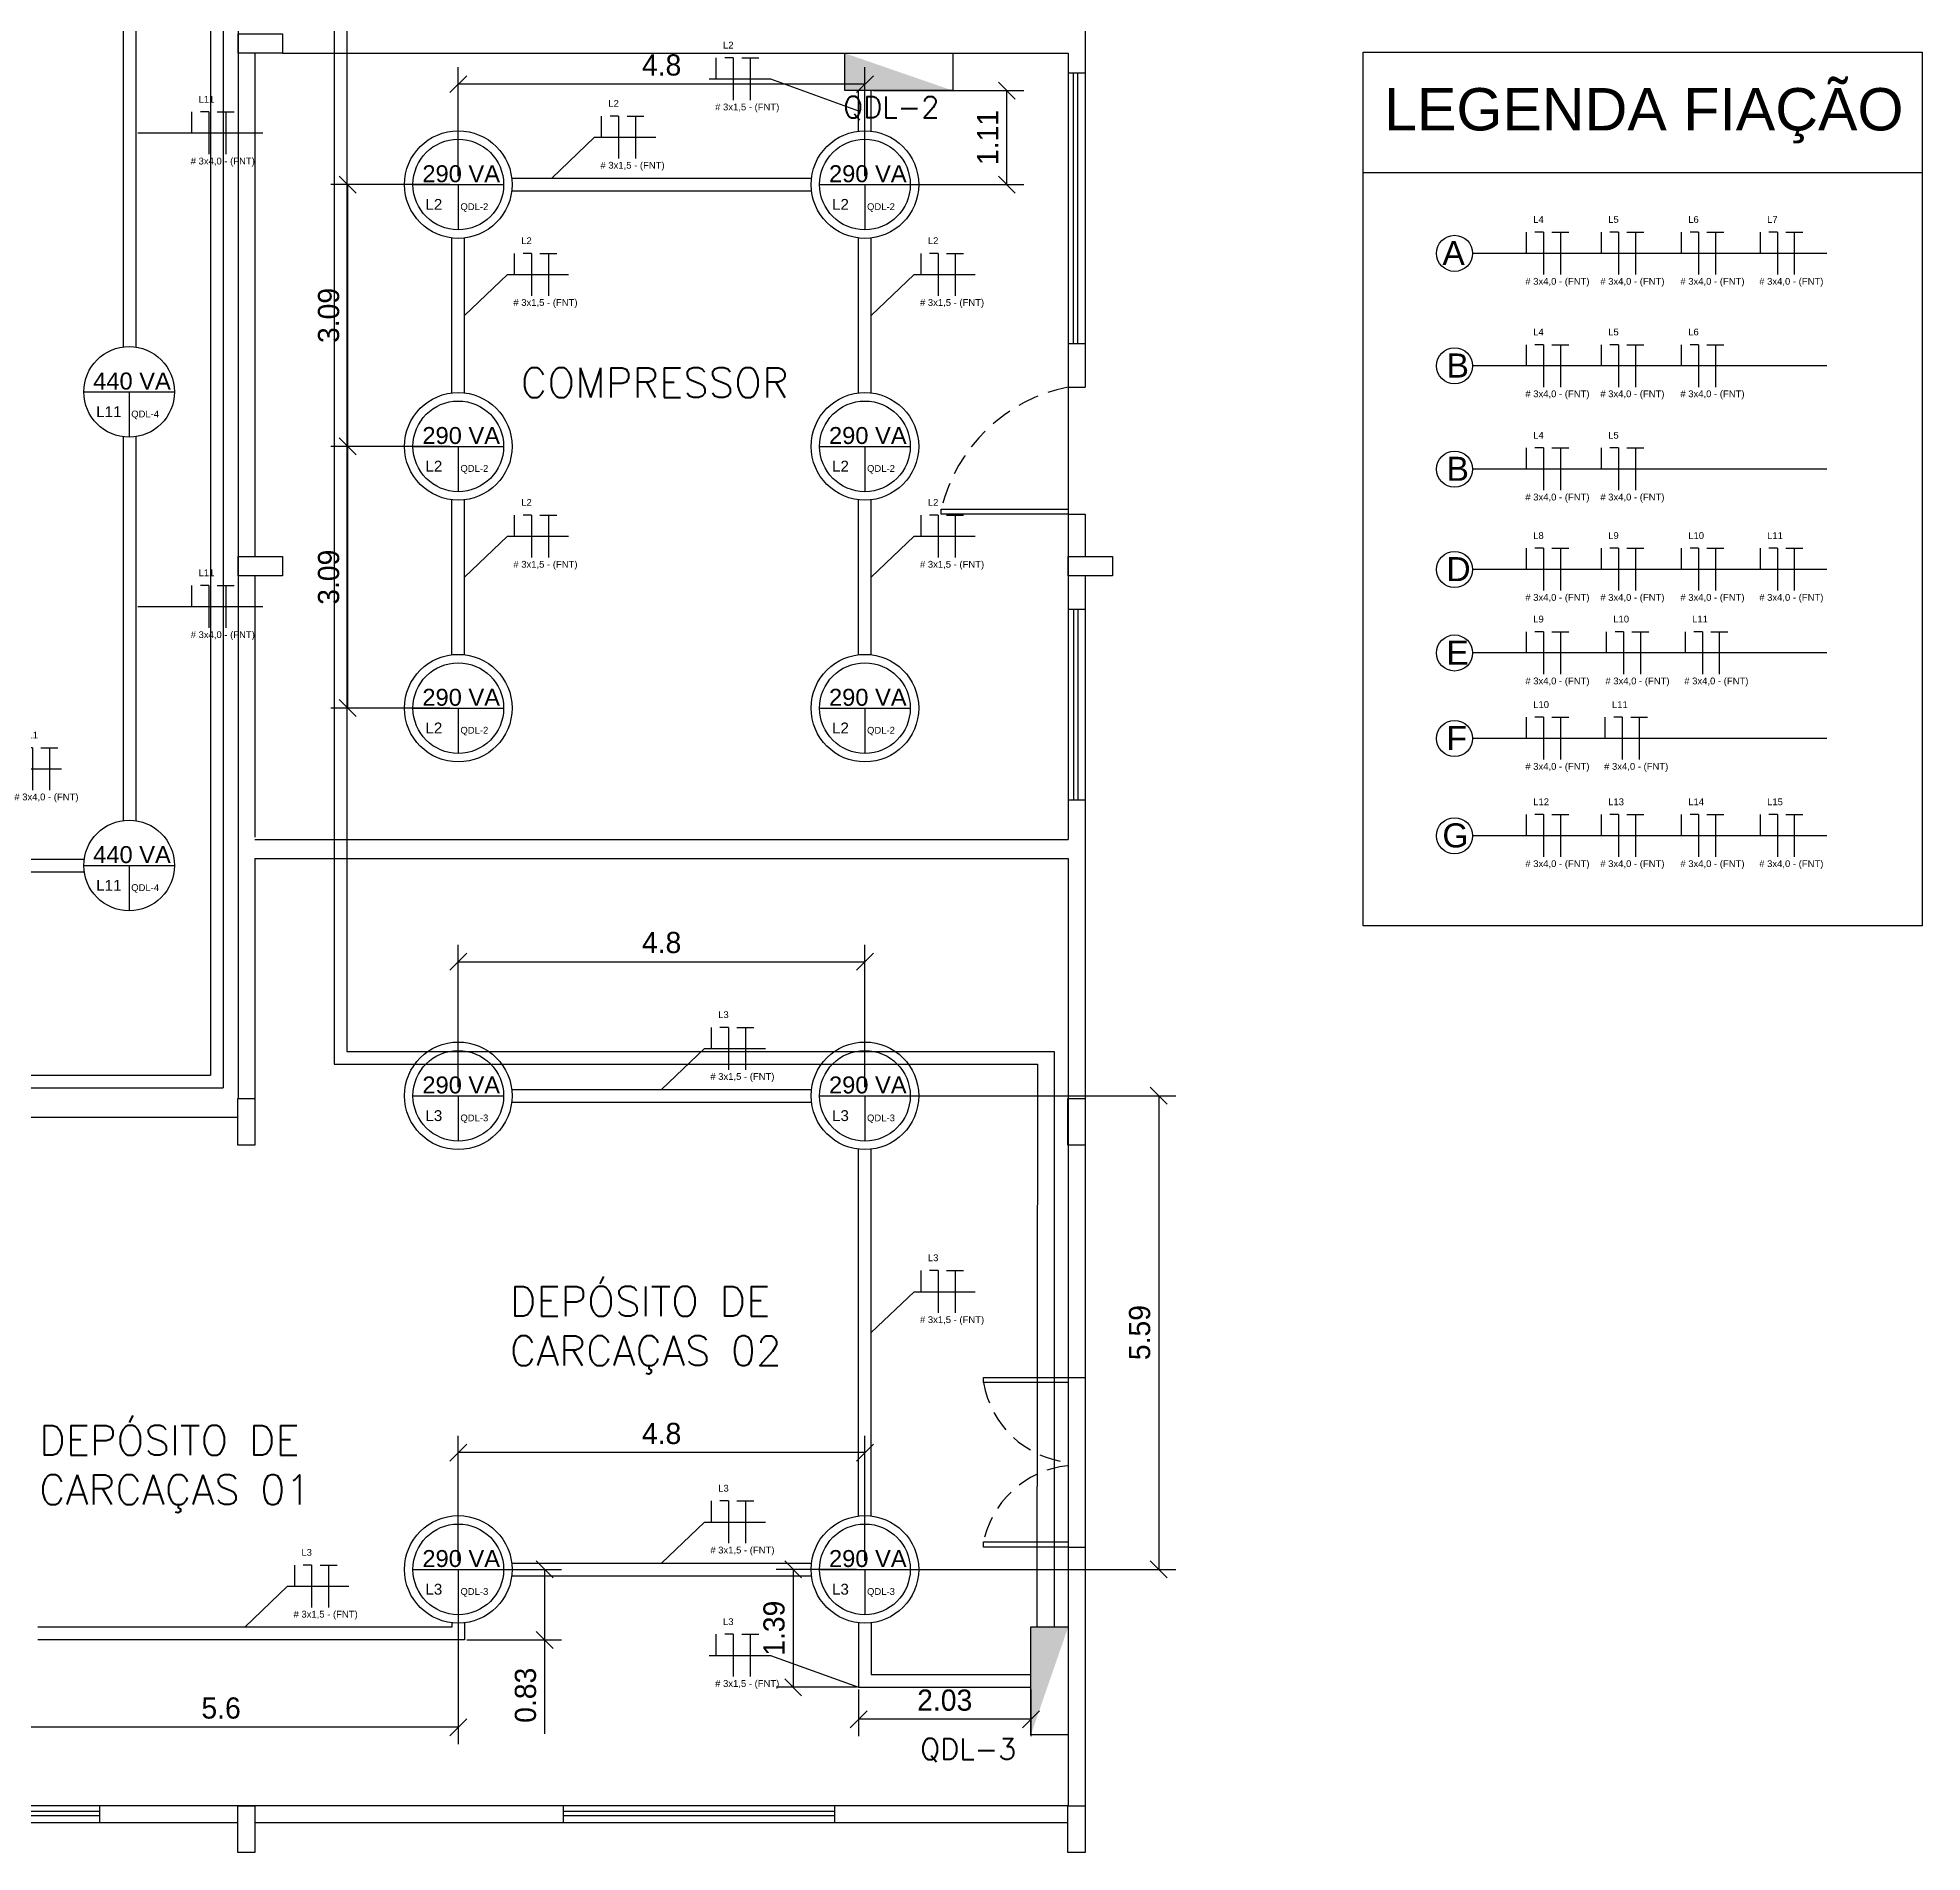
# Model space of a CAD drawing. Extents: x 196 to 487, y -48 to 152.
# Drawn here: x 315.11 to 337.36, y 13.51 to 34.93 of the extents above; entities that cross this region are included whole.
import ezdxf

# ---------------------------------------------------------------- set-up
doc = ezdxf.new("R2010")
doc.units = 0
doc.header["$MEASUREMENT"] = 0
doc.linetypes.add('DASHED2', pattern=[0.375, 0.25, -0.125])
doc.layers.get('0').update_dxf_attribs({"linetype": 'CONTINUOUS'})
doc.layers.get('DEFPOINTS').update_dxf_attribs({"linetype": 'CONTINUOUS'})
for name, color, linetype in [('_ARQ', 5, 'CONTINUOUS'), ('_ARQ-TEXTO', 4, 'CONTINUOUS'), ('_ELT-Eletrocalhas', 9, 'CONTINUOUS'), ('_ELT-Eletroduto', 7, 'CONTINUOUS'), ('_ELT-LUMINÁRIA', 2, 'CONTINUOUS'), ('_ELT-PONTO', 2, 'CONTINUOUS'), ('DIAGRAMAS', 254, 'CONTINUOUS'), ('ELET_FIAÇÃO', 1, 'CONTINUOUS')]:
    doc.layers.add(name, color=color, linetype=linetype)
doc.styles.add('ARIAL', font='arial.ttf')
doc.styles.add('ROMANS', font='romans')
doc.dimstyles.new('LUMINOTECNICO', dxfattribs={"dimscale": 0, "dimtxt": 0.25, "dimasz": 0.2, "dimexe": 0.2, "dimexo": 0.1, "dimgap": 0.1, "dimtad": 1, "dimdsep": 46, "dimtxsty": 'Standard', "dimblk1": 'OBLIQUE', "dimblk2": 'OBLIQUE', "dimsah": 1, "dimcen": 0.2, "dimadec": 1, "dimazin": 0, "dimtfac": 1, "dimtmove": 0, "dimatfit": 3, "dimldrblk": 'OBLIQUE', "dimfxl": 1, "dimtolj": 1, "dimtzin": 0, "dimarcsym": 0})

# ---------------------------------------------------------------- blocks, each defined once
blk = doc.blocks.new('Lum_VSódio')
at = {"layer": '_ELT-LUMINÁRIA', "linetype": 'Continuous'}
for points in [[(-0.535, 0), (0, 0), (0.535, 0)], [(0, 0), (0, -0.535)]]:
    blk.add_lwpolyline(points, dxfattribs=at)
for radius in [0.635, 0.535]:
    blk.add_circle((0, 0), radius, dxfattribs=at)
at = {"layer": '_ELT-LUMINÁRIA', "linetype": 'Continuous', "style": 'ARIAL'}
for tag, p, height in [('P', (-0.424, 0.028), 0.2), ('C', (-0.388, -0.298), 0.128), ('A', (0.025, -0.301), 0.08)]:
    blk.add_attdef(tag, p, '', height=height, dxfattribs=at)
blk = doc.blocks.new('FIACAO_ELETRO')
at = {"layer": 'ELET_FIAÇÃO', "linetype": 'Continuous'}
for p, q in [((0.589, 0.483), (0.589, 0.733)), ((0.789, 0.733), (0.689, 0.733)), ((0.789, 0.733), (0.789, 0.233)), ((0.889, 0.733), (1.089, 0.733)), ((0.989, 0.733), (0.989, 0.233))]:
    blk.add_line(p, q, dxfattribs=at)
at = {"layer": 'ELET_FIAÇÃO', "color": 7, "linetype": 'Continuous'}
for points in [[(0.505, 0.483), (0, 0)], [(0.505, 0.483), (1.227, 0.483)]]:
    blk.add_lwpolyline(points, dxfattribs=at)
at = {"layer": 'ELET_FIAÇÃO', "color": 7, "linetype": 'Continuous', "style": 'ARIAL'}
for tag, p in [('C', (0.668, 0.843)), ('B', (0.575, 0.113))]:
    blk.add_attdef(tag, p, '', height=0.08, dxfattribs=at)
blk = doc.blocks.new('FIACAO_BANHEIRO')
at = {"layer": 'ELET_FIAÇÃO', "linetype": 'Continuous'}
for p, q in [((-1.679, 0.375), (-1.679, 0.625)), ((-1.479, 0.625), (-1.579, 0.625)), ((-1.479, 0.625), (-1.479, 0.125)), ((-1.379, 0.625), (-1.179, 0.625)), ((-1.279, 0.625), (-1.279, 0.125))]:
    blk.add_line(p, q, dxfattribs=at)
at = {"layer": 'ELET_FIAÇÃO', "color": 7, "linetype": 'Continuous'}
for points in [[(-1.763, 0.375), (-1.041, 0.375)], [(-1.041, 0.375), (0, 0)]]:
    blk.add_lwpolyline(points, dxfattribs=at)
at = {"layer": 'ELET_FIAÇÃO', "color": 7, "linetype": 'Continuous', "style": 'ARIAL'}
for tag, p in [('C', (-1.6, 0.734)), ('B', (-1.693, 0.004))]:
    blk.add_attdef(tag, p, '', height=0.08, dxfattribs=at)
blk = doc.blocks.new('_OBLIQUE')
at = {"color": 0, "linetype": 'ByBlock'}
blk.add_line((-0.5, -0.5), (0.5, 0.5), dxfattribs=at)
blk = doc.blocks.new('*D89')
at = {"layer": '_ELT-Eletroduto', "color": 0, "linetype": 'Continuous', "lineweight": -2, "transparency": 16777216}
for p, q in [((324.975, 34.309), (326.75, 34.309)), ((326.55, 33.199), (326.55, 34.309)), ((324.975, 33.199), (326.75, 33.199))]:
    blk.add_line(p, q, dxfattribs=at)
at = {"layer": 'DEFPOINTS', "color": 0, "linetype": 'Continuous', "transparency": 16777216}
for p in [(324.875, 34.309), (326.55, 34.309), (324.875, 33.199)]:
    blk.add_point(p, dxfattribs=at)
at = {"layer": '_ELT-Eletroduto', "color": 0, "linetype": 'Continuous', "lineweight": -2, "transparency": 16777216, "xscale": 0.2, "yscale": 0.2, "zscale": 0.2}
for p, rotation in [((326.55, 34.309), 90), ((326.55, 33.199), 270)]:
    blk.add_blockref('_OBLIQUE', p, dxfattribs=dict(at, rotation=rotation))
at = {"layer": '_ELT-Eletroduto', "color": 0, "linetype": 'Continuous', "transparency": 16777216, "insert": (326.325, 33.754), "char_height": 0.25, "attachment_point": 5, "rotation": 90}
blk.add_mtext('\\A1;1.11', dxfattribs=at)
blk = doc.blocks.new('*D90')
at = {"layer": '_ELT-Eletroduto', "color": 0, "linetype": 'Continuous', "lineweight": -2, "transparency": 16777216}
for p, q in [((320.075, 33.299), (320.075, 34.584)), ((324.875, 33.299), (324.875, 34.584)), ((324.875, 34.384), (320.075, 34.384))]:
    blk.add_line(p, q, dxfattribs=at)
at = {"layer": 'DEFPOINTS', "color": 0, "linetype": 'Continuous', "transparency": 16777216}
for p in [(320.075, 34.384), (320.075, 33.199), (324.875, 33.199)]:
    blk.add_point(p, dxfattribs=at)
at = {"layer": '_ELT-Eletroduto', "color": 0, "linetype": 'Continuous', "lineweight": -2, "transparency": 16777216, "xscale": 0.2, "yscale": 0.2, "zscale": 0.2, "rotation": 180}
blk.add_blockref('_OBLIQUE', (320.075, 34.384), dxfattribs=at)
at = {"layer": '_ELT-Eletroduto', "color": 0, "linetype": 'Continuous', "lineweight": -2, "transparency": 16777216, "xscale": 0.2, "yscale": 0.2, "zscale": 0.2}
blk.add_blockref('_OBLIQUE', (324.875, 34.384), dxfattribs=at)
at = {"layer": '_ELT-Eletroduto', "color": 0, "linetype": 'Continuous', "transparency": 16777216, "insert": (322.475, 34.609), "char_height": 0.25, "attachment_point": 5}
blk.add_mtext('\\A1;4.8', dxfattribs=at)
blk = doc.blocks.new('*D91')
at = {"layer": '_ELT-Eletroduto', "color": 0, "linetype": 'Continuous', "lineweight": -2, "transparency": 16777216}
for p, q in [((319.975, 30.109), (318.57, 30.109)), ((318.77, 27.019), (318.77, 30.109)), ((319.975, 27.019), (318.57, 27.019))]:
    blk.add_line(p, q, dxfattribs=at)
at = {"layer": 'DEFPOINTS', "color": 0, "linetype": 'Continuous', "transparency": 16777216}
for p in [(318.77, 30.109), (320.075, 30.109), (320.075, 27.019)]:
    blk.add_point(p, dxfattribs=at)
at = {"layer": '_ELT-Eletroduto', "color": 0, "linetype": 'Continuous', "lineweight": -2, "transparency": 16777216, "xscale": 0.2, "yscale": 0.2, "zscale": 0.2}
for p, rotation in [((318.77, 30.109), 90), ((318.77, 27.019), 270)]:
    blk.add_blockref('_OBLIQUE', p, dxfattribs=dict(at, rotation=rotation))
at = {"layer": '_ELT-Eletroduto', "color": 0, "linetype": 'Continuous', "transparency": 16777216, "insert": (318.545, 28.564), "char_height": 0.25, "attachment_point": 5, "rotation": 90}
blk.add_mtext('\\A1;3.09', dxfattribs=at)
blk = doc.blocks.new('*D92')
at = {"layer": '_ELT-Eletroduto', "color": 0, "linetype": 'Continuous', "lineweight": -2, "transparency": 16777216}
for p, q in [((319.975, 33.199), (318.57, 33.199)), ((318.77, 30.109), (318.77, 33.199)), ((319.975, 30.109), (318.57, 30.109))]:
    blk.add_line(p, q, dxfattribs=at)
at = {"layer": 'DEFPOINTS', "color": 0, "linetype": 'Continuous', "transparency": 16777216}
for p in [(318.77, 33.199), (320.075, 33.199), (320.075, 30.109)]:
    blk.add_point(p, dxfattribs=at)
at = {"layer": '_ELT-Eletroduto', "color": 0, "linetype": 'Continuous', "lineweight": -2, "transparency": 16777216, "xscale": 0.2, "yscale": 0.2, "zscale": 0.2}
for p, rotation in [((318.77, 33.199), 90), ((318.77, 30.109), 270)]:
    blk.add_blockref('_OBLIQUE', p, dxfattribs=dict(at, rotation=rotation))
at = {"layer": '_ELT-Eletroduto', "color": 0, "linetype": 'Continuous', "transparency": 16777216, "insert": (318.545, 31.654), "char_height": 0.25, "attachment_point": 5, "rotation": 90}
blk.add_mtext('\\A1;3.09', dxfattribs=at)
blk = doc.blocks.new('*D93')
at = {"layer": '_ELT-Eletroduto', "color": 0, "linetype": 'Continuous', "lineweight": -2, "transparency": 16777216}
for p, q in [((320.075, 22.543), (320.075, 24.226)), ((324.875, 22.543), (324.875, 24.226)), ((320.075, 24.026), (324.875, 24.026))]:
    blk.add_line(p, q, dxfattribs=at)
at = {"layer": 'DEFPOINTS', "color": 0, "linetype": 'Continuous', "transparency": 16777216}
for p in [(324.875, 24.026), (320.075, 22.443), (324.875, 22.443)]:
    blk.add_point(p, dxfattribs=at)
at = {"layer": '_ELT-Eletroduto', "color": 0, "linetype": 'Continuous', "lineweight": -2, "transparency": 16777216, "xscale": 0.2, "yscale": 0.2, "zscale": 0.2, "rotation": 180}
blk.add_blockref('_OBLIQUE', (320.075, 24.026), dxfattribs=at)
at = {"layer": '_ELT-Eletroduto', "color": 0, "linetype": 'Continuous', "lineweight": -2, "transparency": 16777216, "xscale": 0.2, "yscale": 0.2, "zscale": 0.2}
blk.add_blockref('_OBLIQUE', (324.875, 24.026), dxfattribs=at)
at = {"layer": '_ELT-Eletroduto', "color": 0, "linetype": 'Continuous', "transparency": 16777216, "insert": (322.475, 24.251), "char_height": 0.25, "attachment_point": 5}
blk.add_mtext('\\A1;4.8', dxfattribs=at)
blk = doc.blocks.new('*D94')
at = {"layer": '_ELT-Eletroduto', "color": 0, "linetype": 'Continuous', "lineweight": -2, "transparency": 16777216}
for p, q in [((324.975, 22.443), (328.544, 22.443)), ((328.344, 22.443), (328.344, 16.853)), ((324.975, 16.853), (328.544, 16.853))]:
    blk.add_line(p, q, dxfattribs=at)
at = {"layer": 'DEFPOINTS', "color": 0, "linetype": 'Continuous', "transparency": 16777216}
for p in [(324.875, 22.443), (324.875, 16.853), (328.344, 16.853)]:
    blk.add_point(p, dxfattribs=at)
at = {"layer": '_ELT-Eletroduto', "color": 0, "linetype": 'Continuous', "lineweight": -2, "transparency": 16777216, "xscale": 0.2, "yscale": 0.2, "zscale": 0.2}
for p, rotation in [((328.344, 22.443), 90), ((328.344, 16.853), 270)]:
    blk.add_blockref('_OBLIQUE', p, dxfattribs=dict(at, rotation=rotation))
at = {"layer": '_ELT-Eletroduto', "color": 0, "linetype": 'Continuous', "transparency": 16777216, "insert": (328.119, 19.648), "char_height": 0.25, "attachment_point": 5, "rotation": 90}
blk.add_mtext('\\A1;5.59', dxfattribs=at)
blk = doc.blocks.new('*D95')
at = {"layer": '_ELT-Eletroduto', "color": 0, "linetype": 'Continuous', "lineweight": -2, "transparency": 16777216}
for p, q in [((324.775, 16.853), (323.828, 16.853)), ((324.028, 16.853), (324.028, 15.462)), ((324.775, 15.462), (323.828, 15.462))]:
    blk.add_line(p, q, dxfattribs=at)
at = {"layer": 'DEFPOINTS', "color": 0, "linetype": 'Continuous', "transparency": 16777216}
for p in [(324.875, 16.853), (324.028, 15.462), (324.875, 15.462)]:
    blk.add_point(p, dxfattribs=at)
at = {"layer": '_ELT-Eletroduto', "color": 0, "linetype": 'Continuous', "lineweight": -2, "transparency": 16777216, "xscale": 0.2, "yscale": 0.2, "zscale": 0.2}
for p, rotation in [((324.028, 16.853), 90), ((324.028, 15.462), 270)]:
    blk.add_blockref('_OBLIQUE', p, dxfattribs=dict(at, rotation=rotation))
at = {"layer": '_ELT-Eletroduto', "color": 0, "linetype": 'Continuous', "transparency": 16777216, "insert": (323.803, 16.158), "char_height": 0.25, "attachment_point": 5, "rotation": 90}
blk.add_mtext('\\A1;1.39', dxfattribs=at)
blk = doc.blocks.new('*D96')
at = {"layer": '_ELT-Eletroduto', "color": 0, "linetype": 'Continuous', "lineweight": -2, "transparency": 16777216}
for p, q in [((324.8, 15.437), (324.8, 14.883)), ((326.834, 15.437), (326.834, 14.883)), ((326.834, 15.083), (324.8, 15.083))]:
    blk.add_line(p, q, dxfattribs=at)
at = {"layer": 'DEFPOINTS', "color": 0, "linetype": 'Continuous', "transparency": 16777216}
for p in [(324.8, 15.537), (326.834, 15.537), (324.8, 15.083)]:
    blk.add_point(p, dxfattribs=at)
at = {"layer": '_ELT-Eletroduto', "color": 0, "linetype": 'Continuous', "lineweight": -2, "transparency": 16777216, "xscale": 0.2, "yscale": 0.2, "zscale": 0.2, "rotation": 180}
blk.add_blockref('_OBLIQUE', (324.8, 15.083), dxfattribs=at)
at = {"layer": '_ELT-Eletroduto', "color": 0, "linetype": 'Continuous', "lineweight": -2, "transparency": 16777216, "xscale": 0.2, "yscale": 0.2, "zscale": 0.2}
blk.add_blockref('_OBLIQUE', (326.834, 15.083), dxfattribs=at)
at = {"layer": '_ELT-Eletroduto', "color": 0, "linetype": 'Continuous', "transparency": 16777216, "insert": (325.817, 15.308), "char_height": 0.25, "attachment_point": 5}
blk.add_mtext('\\A1;2.03', dxfattribs=at)
blk = doc.blocks.new('*D97')
at = {"layer": '_ELT-Eletroduto', "color": 0, "linetype": 'Continuous', "lineweight": -2, "transparency": 16777216}
for p, q in [((320.075, 16.953), (320.075, 18.431)), ((324.875, 16.953), (324.875, 18.431)), ((324.875, 18.231), (320.075, 18.231))]:
    blk.add_line(p, q, dxfattribs=at)
at = {"layer": 'DEFPOINTS', "color": 0, "linetype": 'Continuous', "transparency": 16777216}
for p in [(320.075, 18.231), (320.075, 16.853), (324.875, 16.853)]:
    blk.add_point(p, dxfattribs=at)
at = {"layer": '_ELT-Eletroduto', "color": 0, "linetype": 'Continuous', "lineweight": -2, "transparency": 16777216, "xscale": 0.2, "yscale": 0.2, "zscale": 0.2, "rotation": 180}
blk.add_blockref('_OBLIQUE', (320.075, 18.231), dxfattribs=at)
at = {"layer": '_ELT-Eletroduto', "color": 0, "linetype": 'Continuous', "lineweight": -2, "transparency": 16777216, "xscale": 0.2, "yscale": 0.2, "zscale": 0.2}
blk.add_blockref('_OBLIQUE', (324.875, 18.231), dxfattribs=at)
at = {"layer": '_ELT-Eletroduto', "color": 0, "linetype": 'Continuous', "transparency": 16777216, "insert": (322.475, 18.456), "char_height": 0.25, "attachment_point": 5}
blk.add_mtext('\\A1;4.8', dxfattribs=at)
blk = doc.blocks.new('*D98')
at = {"layer": '_ELT-Eletroduto', "color": 0, "linetype": 'Continuous', "lineweight": -2, "transparency": 16777216}
for p, q in [((320.075, 16.753), (320.075, 14.79)), ((314.475, 15.996), (314.475, 14.79)), ((320.075, 14.99), (314.475, 14.99))]:
    blk.add_line(p, q, dxfattribs=at)
at = {"layer": 'DEFPOINTS', "color": 0, "linetype": 'Continuous', "transparency": 16777216}
for p in [(320.075, 16.853), (314.475, 16.096), (314.475, 14.99)]:
    blk.add_point(p, dxfattribs=at)
at = {"layer": '_ELT-Eletroduto', "color": 0, "linetype": 'Continuous', "lineweight": -2, "transparency": 16777216, "xscale": 0.2, "yscale": 0.2, "zscale": 0.2, "rotation": 180}
blk.add_blockref('_OBLIQUE', (314.475, 14.99), dxfattribs=at)
at = {"layer": '_ELT-Eletroduto', "color": 0, "linetype": 'Continuous', "lineweight": -2, "transparency": 16777216, "xscale": 0.2, "yscale": 0.2, "zscale": 0.2}
blk.add_blockref('_OBLIQUE', (320.075, 14.99), dxfattribs=at)
at = {"layer": '_ELT-Eletroduto', "color": 0, "linetype": 'Continuous', "transparency": 16777216, "insert": (317.275, 15.215), "char_height": 0.25, "attachment_point": 5}
blk.add_mtext('\\A1;5.6', dxfattribs=at)
blk = doc.blocks.new('*D100')
at = {"layer": '_ELT-Eletroduto', "color": 0, "linetype": 'Continuous', "lineweight": -2, "transparency": 16777216}
for p, q in [((320.175, 16.853), (321.294, 16.853)), ((321.094, 16.853), (321.094, 16.021)), ((320.175, 16.021), (321.294, 16.021)), ((321.094, 16.021), (321.094, 14.913))]:
    blk.add_line(p, q, dxfattribs=at)
at = {"layer": 'DEFPOINTS', "color": 0, "linetype": 'Continuous', "transparency": 16777216}
for p in [(320.075, 16.853), (320.075, 16.021), (321.094, 16.021)]:
    blk.add_point(p, dxfattribs=at)
at = {"layer": '_ELT-Eletroduto', "color": 0, "linetype": 'Continuous', "lineweight": -2, "transparency": 16777216, "xscale": 0.2, "yscale": 0.2, "zscale": 0.2}
for p, rotation in [((321.094, 16.853), 90), ((321.094, 16.021), 270)]:
    blk.add_blockref('_OBLIQUE', p, dxfattribs=dict(at, rotation=rotation))
at = {"layer": '_ELT-Eletroduto', "color": 0, "linetype": 'Continuous', "transparency": 16777216, "insert": (320.869, 15.367), "char_height": 0.25, "attachment_point": 5, "rotation": 90}
blk.add_mtext('\\A1;0.83', dxfattribs=at)
blk = doc.blocks.new('FIACAOQUALIDADE')
at = {"layer": 'ELET_FIAÇÃO', "linetype": 'Continuous'}
for p, q in [((0.236, 1.065), (0.236, 1.315)), ((0.436, 1.315), (0.336, 1.315)), ((0.436, 1.315), (0.436, 0.815)), ((0.536, 1.315), (0.736, 1.315)), ((0.636, 1.315), (0.636, 0.815))]:
    blk.add_line(p, q, dxfattribs=at)
at = {"layer": 'ELET_FIAÇÃO', "color": 7, "linetype": 'Continuous'}
for points in [[(0.184, 1.065), (0, 0)], [(0.184, 1.065), (0.78, 1.065)]]:
    blk.add_lwpolyline(points, dxfattribs=at)
at = {"layer": 'ELET_FIAÇÃO', "color": 7, "linetype": 'Continuous', "style": 'ARIAL'}
for tag, p in [('C', (0.315, 1.425)), ('B', (0.222, 0.695))]:
    blk.add_attdef(tag, p, '', height=0.08, dxfattribs=at)
blk = doc.blocks.new('LAMPADA_RECAPAGEM')
at = {"layer": '_ELT-LUMINÁRIA', "linetype": 'Continuous'}
for points in [[(-0.535, 0), (0, 0), (0.535, 0)], [(0, 0), (0, -0.535)]]:
    blk.add_lwpolyline(points, dxfattribs=at)
blk.add_circle((0, 0), 0.535, dxfattribs=at)
at = {"layer": '_ELT-LUMINÁRIA', "linetype": 'Continuous', "style": 'ARIAL'}
for tag, p, height in [('P', (-0.424, 0.028), 0.2), ('C', (-0.388, -0.298), 0.128), ('A', (0.025, -0.301), 0.08)]:
    blk.add_attdef(tag, p, '', height=height, dxfattribs=at)
blk = doc.blocks.new('Fiação_FNT_antiga')
at = {"layer": 'ELET_FIAÇÃO', "linetype": 'Continuous'}
for p, q in [((-0.2, 0), (-0.2, 0.25)), ((0, 0.25), (-0.1, 0.25)), ((0, 0.25), (0, -0.25)), ((0.1, 0.25), (0.3, 0.25)), ((0.2, 0.25), (0.2, -0.25))]:
    blk.add_line(p, q, dxfattribs=at)
at = {"layer": 'ELET_FIAÇÃO', "color": 7, "linetype": 'Continuous', "style": 'ARIAL'}
for tag, p in [('C', (-0.121, 0.36)), ('B', (-0.214, -0.37))]:
    blk.add_attdef(tag, p, '', height=0.08, dxfattribs=at)

msp = doc.modelspace()

# ---------------------------------------------------------------- hatches: boundary and pattern name
at = {"layer": '_ELT-PONTO', "linetype": 'Continuous'}
for points in [[(325.911, 34.309), (324.638, 34.749), (324.638, 34.309)], [(326.834, 14.9), (327.275, 16.174), (326.834, 16.174)]]:
    msp.add_hatch(color=256, dxfattribs=at).paths.add_polyline_path(points)

# ---------------------------------------------------------------- linework, layer by layer
at = {"layer": '_ARQ'}
for p, q in [((317.475, 60.895), (317.475, 22.41)), ((327.475, 35.472), (327.475, 30.809)), ((317.675, 34.749), (317.675, 28.809)), ((317.999, 34.749), (327.275, 34.749)), ((327.272, 34.518), (327.475, 34.518)), ((327.337, 31.318), (327.337, 34.515)), ((327.39, 31.318), (327.39, 34.515)), ((327.475, 31.318), (327.272, 31.318)), ((327.275, 29.309), (327.275, 25.467)), ((327.475, 29.309), (327.475, 28.809)), ((327.475, 28.579), (327.475, 13.862)), ((327.275, 28.187), (327.478, 28.187)), ((327.34, 25.933), (327.34, 28.184)), ((327.393, 25.933), (327.393, 28.184)), ((327.478, 25.933), (327.275, 25.933)), ((317.675, 25.467), (327.275, 25.467)), ((317.675, 25.243), (327.275, 25.243)), ((327.275, 25.243), (327.275, 14.062)), ((317.475, 22.186), (311.475, 22.186)), ((327.275, 19.117), (327.475, 19.117)), ((327.275, 17.117), (327.475, 17.117)), ((327.275, 14.062), (274.1, 14.062)), ((315.839, 14.064), (315.839, 13.862)), ((321.315, 13.862), (321.315, 14.064)), ((324.515, 14.064), (324.515, 13.862)), ((317.472, 13.862), (311.475, 13.862)), ((312.639, 13.999), (315.836, 13.999)), ((312.639, 13.946), (315.836, 13.946)), ((327.272, 13.862), (317.675, 13.862)), ((321.315, 13.999), (324.512, 13.999)), ((321.315, 13.946), (324.512, 13.946))]:
    msp.add_line(p, q, dxfattribs=at)
at = {"layer": '_ARQ', "linetype": 'Continuous'}
for p, q in [((327.275, 34.749), (327.275, 30.809)), ((327.275, 30.809), (327.275, 29.369)), ((327.275, 30.809), (327.475, 30.809)), ((327.275, 29.309), (327.475, 29.309)), ((317.675, 28.579), (317.675, 25.494)), ((317.675, 25.243), (317.675, 22.41)), ((327.275, 19.087), (327.275, 17.147))]:
    msp.add_line(p, q, dxfattribs=at)
at = {"layer": '_ARQ'}
for points in [[(317.475, 34.978), (317.999, 34.978), (317.999, 34.749), (317.475, 34.749)], [(317.475, 28.809), (317.999, 28.809), (317.999, 28.579), (317.475, 28.579)], [(327.275, 28.809), (327.799, 28.809), (327.799, 28.579), (327.275, 28.579)]]:
    msp.add_lwpolyline(points, close=True, dxfattribs=at)
at = {"layer": '_ARQ', "linetype": 'Continuous'}
for points in [[(327.275, 29.309), (325.775, 29.309), (325.775, 29.369), (327.275, 29.369)], [(317.675, 21.862), (317.472, 21.862), (317.472, 22.41), (317.675, 22.41)], [(327.475, 21.862), (327.272, 21.862), (327.272, 22.41), (327.475, 22.41)], [(327.275, 19.057), (326.275, 19.057), (326.275, 19.117), (327.275, 19.117)], [(327.275, 17.117), (326.275, 17.117), (326.275, 17.177), (327.275, 17.177)], [(317.675, 13.513), (317.472, 13.513), (317.472, 14.062), (317.675, 14.062)], [(327.475, 13.513), (327.272, 13.513), (327.272, 14.062), (327.475, 14.062)]]:
    msp.add_lwpolyline(points, close=True, dxfattribs=at)
at = {"layer": '_ARQ', "linetype": 'DASHED2'}
for centre, radius, start, end in [((327.649, 28.918), 1.927, 101.1833, 166.4784), ((327.395, 19.247), 1.136, 189.6213, 263.9217), ((327.388, 16.947), 1.136, 96.0783, 170.3787)]:
    msp.add_arc(centre, radius, start, end, dxfattribs=at)
at = {"layer": '_ELT-Eletrocalhas', "color": 6}
for p, q in [((318.76, 49.244), (318.76, 22.965)), ((317.148, 49.063), (317.148, 22.686)), ((317.298, 49.063), (317.298, 22.536)), ((318.61, 49.145), (318.61, 22.815)), ((318.76, 22.965), (327.11, 22.965)), ((327.11, 22.965), (327.11, 16.171)), ((318.61, 22.815), (326.914, 22.815)), ((326.914, 22.815), (326.906, 16.171)), ((294.539, 22.686), (317.148, 22.686)), ((294.539, 22.556), (317.298, 22.536))]:
    msp.add_line(p, q, dxfattribs=at)
at = {"layer": '_ELT-Eletrocalhas'}
for p, q in [((316.122, 31.28), (316.122, 35.817)), ((316.272, 31.28), (316.272, 35.817)), ((324.8, 33.834), (324.8, 34.309)), ((324.95, 33.834), (324.95, 34.309)), ((320.71, 33.274), (324.24, 33.274)), ((320.71, 33.124), (324.24, 33.124)), ((320, 30.744), (320, 32.564)), ((320.15, 30.744), (320.15, 32.564)), ((324.8, 30.744), (324.8, 32.564)), ((324.95, 30.744), (324.95, 32.564)), ((316.122, 25.69), (316.122, 30.227)), ((316.272, 25.69), (316.272, 30.227)), ((320, 27.654), (320, 29.474)), ((320.15, 27.654), (320.15, 29.474)), ((324.8, 27.654), (324.8, 29.474)), ((324.95, 27.654), (324.95, 29.474)), ((313.993, 25.237), (315.659, 25.237)), ((313.993, 25.087), (315.659, 25.087)), ((320.71, 22.518), (324.24, 22.518)), ((320.71, 22.368), (324.24, 22.368)), ((324.8, 17.488), (324.8, 21.808)), ((324.95, 17.488), (324.95, 21.808)), ((320.71, 16.928), (324.24, 16.928)), ((320.71, 16.778), (324.24, 16.778)), ((320, 16.171), (315.11, 16.171)), ((320.15, 16.021), (315.11, 16.021)), ((320, 16.218), (320, 16.171)), ((320.15, 16.218), (320.15, 16.021)), ((324.8, 16.218), (324.8, 15.462)), ((324.95, 16.218), (324.95, 15.612)), ((324.95, 15.612), (326.834, 15.612)), ((324.8, 15.462), (326.834, 15.462))]:
    msp.add_line(p, q, dxfattribs=at)
at = {"layer": '_ELT-Eletrocalhas', "linetype": 'Continuous'}
for p, q in [((317.768, 33.806), (316.294, 33.806)), ((336.229, 32.387), (332.049, 32.387)), ((336.229, 31.059), (332.049, 31.059)), ((336.229, 29.84), (332.049, 29.84)), ((336.229, 28.656), (332.049, 28.656)), ((317.768, 28.216), (316.294, 28.216)), ((336.229, 27.67), (332.049, 27.67)), ((336.229, 26.661), (332.049, 26.661)), ((336.229, 25.513), (332.049, 25.513))]:
    msp.add_line(p, q, dxfattribs=at)
for centre in [(331.836, 32.387), (331.836, 31.059), (331.836, 29.84), (331.836, 28.656), (331.836, 27.67), (331.836, 26.661), (331.836, 25.513)]:
    msp.add_circle(centre, 0.213, dxfattribs=at)
at = {"layer": '_ELT-PONTO', "linetype": 'Continuous'}
for points in [[(324.638, 34.309), (324.638, 34.749), (325.911, 34.749), (325.911, 34.309)], [(326.834, 16.174), (327.275, 16.174), (327.275, 14.9), (326.834, 14.9)]]:
    msp.add_lwpolyline(points, close=True, dxfattribs=at)
at = {"layer": 'DIAGRAMAS', "linetype": 'Continuous'}
msp.add_line((330.756, 33.343), (337.357, 33.343), dxfattribs=at)
msp.add_lwpolyline([(330.756, 34.762), (337.357, 34.762), (337.357, 24.448), (330.756, 24.448)], close=True, dxfattribs=at)

# ---------------------------------------------------------------- block references
at = {"layer": '_ELT-Eletrocalhas', "linetype": 'Continuous'}
for name, p, values in [('Fiação_FNT_antiga', (317.13, 33.806), {'C': 'L11', 'B': '# 3x4,0 - (FNT)'}), ('FIACAO_ELETRO', (321.178, 33.274), {'C': 'L2', 'B': '# 3x1,5 - (FNT)'}), ('Fiação_FNT_antiga', (332.885, 32.387), {'C': 'L4', 'B': '# 3x4,0 - (FNT)'}), ('Fiação_FNT_antiga', (333.77, 32.387), {'C': 'L5', 'B': '# 3x4,0 - (FNT)'}), ('Fiação_FNT_antiga', (334.715, 32.387), {'C': 'L6', 'B': '# 3x4,0 - (FNT)'}), ('Fiação_FNT_antiga', (335.646, 32.387), {'C': 'L7', 'B': '# 3x4,0 - (FNT)'}), ('FIACAO_ELETRO', (320.15, 31.654), {'C': 'L2', 'B': '# 3x1,5 - (FNT)'}), ('FIACAO_ELETRO', (324.95, 31.654), {'C': 'L2', 'B': '# 3x1,5 - (FNT)'}), ('Fiação_FNT_antiga', (332.885, 31.059), {'C': 'L4', 'B': '# 3x4,0 - (FNT)'}), ('Fiação_FNT_antiga', (333.77, 31.059), {'C': 'L5', 'B': '# 3x4,0 - (FNT)'}), ('Fiação_FNT_antiga', (334.715, 31.059), {'C': 'L6', 'B': '# 3x4,0 - (FNT)'}), ('Fiação_FNT_antiga', (332.885, 29.84), {'C': 'L4', 'B': '# 3x4,0 - (FNT)'}), ('Fiação_FNT_antiga', (333.77, 29.84), {'C': 'L5', 'B': '# 3x4,0 - (FNT)'}), ('FIACAO_ELETRO', (320.15, 28.564), {'C': 'L2', 'B': '# 3x1,5 - (FNT)'}), ('FIACAO_ELETRO', (324.95, 28.564), {'C': 'L2', 'B': '# 3x1,5 - (FNT)'}), ('Fiação_FNT_antiga', (332.885, 28.656), {'C': 'L8', 'B': '# 3x4,0 - (FNT)'}), ('Fiação_FNT_antiga', (333.77, 28.656), {'C': 'L9', 'B': '# 3x4,0 - (FNT)'}), ('Fiação_FNT_antiga', (334.715, 28.656), {'C': 'L10', 'B': '# 3x4,0 - (FNT)'}), ('Fiação_FNT_antiga', (335.646, 28.656), {'C': 'L11', 'B': '# 3x4,0 - (FNT)'}), ('Fiação_FNT_antiga', (317.13, 28.216), {'C': 'L11', 'B': '# 3x4,0 - (FNT)'}), ('Fiação_FNT_antiga', (332.885, 27.67), {'C': 'L9', 'B': '# 3x4,0 - (FNT)'}), ('Fiação_FNT_antiga', (333.83, 27.67), {'C': 'L10', 'B': '# 3x4,0 - (FNT)'}), ('Fiação_FNT_antiga', (334.761, 27.67), {'C': 'L11', 'B': '# 3x4,0 - (FNT)'}), ('Fiação_FNT_antiga', (332.885, 26.661), {'C': 'L10', 'B': '# 3x4,0 - (FNT)'}), ('Fiação_FNT_antiga', (333.815, 26.661), {'C': 'L11', 'B': '# 3x4,0 - (FNT)'}), ('Fiação_FNT_antiga', (332.885, 25.513), {'C': 'L12', 'B': '# 3x4,0 - (FNT)'}), ('Fiação_FNT_antiga', (333.77, 25.513), {'C': 'L13', 'B': '# 3x4,0 - (FNT)'}), ('Fiação_FNT_antiga', (334.715, 25.513), {'C': 'L14', 'B': '# 3x4,0 - (FNT)'}), ('Fiação_FNT_antiga', (335.646, 25.513), {'C': 'L15', 'B': '# 3x4,0 - (FNT)'}), ('FIACAO_ELETRO', (322.475, 22.518), {'C': 'L3', 'B': '# 3x1,5 - (FNT)'}), ('FIACAO_ELETRO', (324.95, 19.648), {'C': 'L3', 'B': '# 3x1,5 - (FNT)'}), ('FIACAO_ELETRO', (322.475, 16.928), {'C': 'L3', 'B': '# 3x1,5 - (FNT)'}), ('FIACAO_ELETRO', (317.555, 16.171), {'C': 'L3', 'B': '# 3x1,5 - (FNT)'})]:
    msp.add_blockref(name, p, dxfattribs=at).add_auto_attribs(values)
at = {"layer": '_ELT-Eletroduto'}
for p in [(316.189, 30.752), (316.189, 25.162)]:
    msp.add_blockref('LAMPADA_RECAPAGEM', p, dxfattribs=at).add_auto_attribs({'P': '440 VA ', 'C': 'L11', 'A': 'QDL-4'})
at = {"layer": '_ELT-LUMINÁRIA', "linetype": 'Continuous'}
for p, values in [((320.075, 33.199), {'P': '290 VA', 'C': 'L2', 'A': 'QDL-2'}), ((324.875, 33.199), {'P': '290 VA', 'C': 'L2', 'A': 'QDL-2'}), ((320.075, 30.109), {'P': '290 VA', 'C': 'L2', 'A': 'QDL-2'}), ((324.875, 30.109), {'P': '290 VA', 'C': 'L2', 'A': 'QDL-2'}), ((320.075, 27.019), {'P': '290 VA', 'C': 'L2', 'A': 'QDL-2'}), ((324.875, 27.019), {'P': '290 VA', 'C': 'L2', 'A': 'QDL-2'}), ((320.075, 22.443), {'P': '290 VA', 'C': 'L3', 'A': 'QDL-3'}), ((324.875, 22.443), {'P': '290 VA', 'C': 'L3', 'A': 'QDL-3'}), ((320.075, 16.853), {'P': '290 VA', 'C': 'L3', 'A': 'QDL-3'}), ((324.875, 16.853), {'P': '290 VA', 'C': 'L3', 'A': 'QDL-3'})]:
    msp.add_blockref('Lum_VSódio', p, dxfattribs=at).add_auto_attribs(values)
at = {"layer": 'ELET_FIAÇÃO'}
for name, p, values in [('FIACAO_BANHEIRO', (324.8, 34.071), {'C': 'L2', 'B': '# 3x1,5 - (FNT)'}), ('FIACAOQUALIDADE', (314.612, 25.236), {'C': 'L11', 'B': '# 3x4,0 - (FNT)'}), ('FIACAO_BANHEIRO', (324.8, 15.462), {'C': 'L3', 'B': '# 3x1,5 - (FNT)'})]:
    msp.add_blockref(name, p, dxfattribs=at).add_auto_attribs(values)

# ---------------------------------------------------------------- texts
at = {"layer": '_ARQ-TEXTO', "style": 'ROMANS'}
for s, height, p in [('QDL-2', 0.25, (324.619, 33.988)), ('COMPRESSOR', 0.35, (320.81, 30.685)), ('QDL-3', 0.25, (325.527, 14.607))]:
    msp.add_text(s, height=height, dxfattribs=at).set_placement(p)
at = {"layer": '_ARQ-TEXTO', "linetype": 'Continuous', "char_height": 0.35, "attachment_point": 1, "style": 'ROMANS'}
for s, insert in [('DEPÓSITO DE CARCAÇAS 02', (320.681, 20.192)), ('DEPÓSITO DE CARCAÇAS 01', (315.125, 18.552))]:
    msp.add_mtext_dynamic_manual_height_columns(s, width=3.92514, gutter_width=12.5, heights=[0], dxfattribs=dict(at, insert=insert))
at = {"layer": '_ELT-Eletrocalhas', "linetype": 'Continuous', "char_height": 0.284, "attachment_point": 1, "style": 'ARIAL'}
for s, insert in [('A', (331.692, 32.533)), ('B', (331.741, 31.205)), ('B', (331.741, 29.986)), ('D', (331.739, 28.802)), ('E', (331.739, 27.816)), ('F', (331.739, 26.807)), ('G', (331.692, 25.659))]:
    msp.add_mtext_dynamic_manual_height_columns(s, width=0.00904, gutter_width=1.419, heights=[0], dxfattribs=dict(at, insert=insert))
at = {"layer": 'DIAGRAMAS', "linetype": 'Continuous', "insert": (331.003, 34.338), "char_height": 0.2, "attachment_point": 1, "style": 'ARIAL'}
msp.add_mtext_dynamic_manual_height_columns('{\\H2.5x;LEGENDA FIAÇÃO}^I', width=15.9575, gutter_width=0.4, heights=[0], dxfattribs=at)

# ---------------------------------------------------------------- dimensions: what is measured, and where the dimension line sits
at = {"layer": '_ELT-Eletroduto', "linetype": 'Continuous'}
for base, p1, p2, picture, middle in [((320.075, 34.384), (324.875, 33.199), (320.075, 33.199), '*D90', (322.475, 34.609)), ((324.875, 24.026), (320.075, 22.443), (324.875, 22.443), '*D93', (322.475, 24.251)), ((320.075, 18.231), (324.875, 16.853), (320.075, 16.853), '*D97', (322.475, 18.456)), ((314.475, 14.99), (320.075, 16.853), (314.475, 16.096), '*D98', (317.275, 15.215)), ((324.8, 15.083), (326.834, 15.537), (324.8, 15.537), '*D96', (325.817, 15.308))]:
    dim = msp.add_linear_dim(base=base, p1=p1, p2=p2, dimstyle='LUMINOTECNICO', override={"dimscale": 1}, dxfattribs=at)
    dim.commit()
    dim.dimension.update_dxf_attribs({"geometry": picture, "text_midpoint": middle})
for base, p1, p2, picture, middle in [((326.55, 34.309), (324.875, 33.199), (324.875, 34.309), '*D89', (326.325, 33.754)), ((318.77, 33.199), (320.075, 30.109), (320.075, 33.199), '*D92', (318.545, 31.654)), ((318.77, 30.109), (320.075, 27.019), (320.075, 30.109), '*D91', (318.545, 28.564)), ((328.344, 16.853), (324.875, 22.443), (324.875, 16.853), '*D94', (328.119, 19.648)), ((321.094, 16.021), (320.075, 16.853), (320.075, 16.021), '*D100', (320.869, 15.367)), ((324.028, 15.462), (324.875, 16.853), (324.875, 15.462), '*D95', (323.803, 16.158))]:
    dim = msp.add_linear_dim(base=base, p1=p1, p2=p2, angle=90, dimstyle='LUMINOTECNICO', override={"dimscale": 1}, dxfattribs=at)
    dim.commit()
    dim.dimension.update_dxf_attribs({"geometry": picture, "text_midpoint": middle})

doc.saveas('drawing.dxf')
